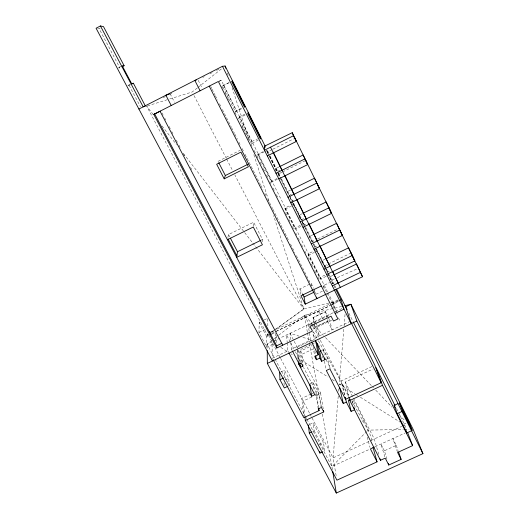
<?xml version="1.0" encoding="UTF-8"?>
<svg xmlns="http://www.w3.org/2000/svg" width="519" height="519" viewBox="0 0 519 519"><rect width="100%" height="100%" fill="white"/><g stroke="black" fill="none" stroke-linecap="round" stroke-linejoin="round"><path stroke-width="0.39" stroke-dasharray="2.6 1.95" d="M262.478 241.757L262.51 239.493L253.629 222.216L228.503 234.556L227.718 238.292M272.923 344.24L266.779 347.159L258.968 332.413L259.195 322.357L261.336 321.326M253.343 226.213L253.629 222.216M277.38 179.302L271.573 182.175L257.898 154.973L257.949 154.253L263.749 151.36M338.239 396.12L333.101 457.901L336.383 476.98M338.641 391.3L338.842 388.893M343.799 329.247L339.244 384.015L354.912 393.83M344.065 326.036L345.135 313.204M258.319 140.013L251.456 143.627L251.799 141.518L239.395 116.846L245.163 114.07M251.456 143.627L238.721 118.313L239.395 116.846M229.346 82.482L222.456 86.057L235.477 111.942L236.262 110.612L242.029 107.809M332.426 469.65L331.907 466.529L366.343 431.821M366.907 431.257L368.036 430.115L403.458 429.492M197.226 87.996L192.16 91.993L169.038 99.181M197.862 87.497L222.58 68.015M271.671 340.678L267.188 344.155L267.22 348.165M274.227 338.693L278.067 335.715M278.709 335.222L304.303 315.37L341.593 306.502M153.137 114.452L146.689 106.129L267.583 335.384L268.881 334.444M272.118 332.089L274.058 330.674M274.707 330.201L303.855 309L330.285 302.687M267.077 335.203L268.394 334.262M271.022 332.394L274.96 329.584M275.615 329.117L303.855 309L273.61 215.664M97.643 28.539L99.22 28.856L100.641 28.11M235.477 111.942L241.75 108.685M118.63 67.632L120.778 66.523M238.721 118.313L245.649 114.712M128.024 85.376L130.165 84.273M127.927 85.635L130.561 84.694M163.238 97.663L165.399 96.56M169.713 94.354L171.873 93.251M202.806 77.422L204.246 76.689M210.007 73.743L212.161 72.641M216.481 70.428L220.075 68.592M219.07 81.36L221.23 80.25L327.807 292.294M222.456 86.057L228.795 82.819M218.038 161.344L240.2 150.244M257.898 154.973L263.963 151.95M264.638 151.613L266.662 150.601L269.173 155.622M272.19 149.55L267.207 152.035L267.266 154.325M272.897 149.193L293.533 138.897M279.073 166.917L275.531 168.675L275.816 171.568M277.879 171.296L279.877 170.31M281.862 172.276L278.229 174.079L278.495 176.356M282.589 171.919L305.107 160.754M271.573 182.175L271.528 181.254L277.289 178.4M290.666 189.954L287.046 191.738L287.292 193.185M289.109 195.429L292.418 193.801M291.198 201.262L294.5 199.64M300.962 226.394L295.22 229.197L285.126 209.118L284.97 207.996L290.698 205.187M291.412 204.83L293.559 203.779L303.836 224.993L301.682 220.679M285.126 209.118L293.78 204.869L293.559 203.779M302.441 213.575L298.84 215.333L299.807 219.706M301.286 219.79L305.23 217.863M261.076 240.187L262.51 239.493M295.22 229.197L294.993 227.932L300.689 225.149M301.403 224.798L303.544 223.76M303.33 225.499L306.612 223.897M313.009 234.77L309.428 236.515L309.791 237.942M311.536 241.919L317.031 239.272M317.745 238.928L339.199 228.503M314.216 247.271L318.134 245.37M326.01 276.4L320.333 279.131L308.364 255.335L308.039 253.882L313.703 251.138M314.41 250.794L316.538 249.769L325.141 266.987M308.364 255.335L314.073 252.571M314.786 252.228L316.927 251.19L316.538 249.769M325.16 259.15L321.598 260.869L322.215 263.029M351.181 252.961L324.161 265.994L324.589 267.473M323.441 267.343L327.995 265.151M326.827 272.319L330.48 270.561M320.333 279.131L319.918 277.509L325.549 274.804M300.735 294.241L299.904 288.849L311.218 283.406L313.632 288.168M326.717 276.063L328.845 275.038M333.263 275.167L329.623 276.919L330.467 279.722M324.077 288.655L323.285 285.625L329.701 282.55M331.725 283.932L336.098 281.836M315.941 294.254L322.338 291.191M264.197 319.957L267.765 318.244L267.849 325.874M258.968 332.413L265.138 329.468M271.061 331.881L273.863 330.545M333.626 303.868L333.159 302.24L337.979 299.937M328.871 304.419L275.959 329.546M331.771 303.038L333.159 302.24M333.711 308.299L332.491 303.926L338.167 301.215M271.807 333.367L274.629 332.024M276.037 331.349L329.98 305.607M330.707 305.263L338.479 301.552M276.095 331.459L330.032 305.723M330.765 305.373L333.678 303.985L328.17 293.014M266.779 347.159L266.708 336.597L270.983 334.56M271.697 334.223L275.258 332.523M314.014 322.753L313.041 317.596L325.452 311.679L313.106 317.712L314.073 322.876M273.416 341.184L334.761 311.977M335.488 311.627L342.761 308.169M309.694 324.699L330.687 314.702M315.948 323.285L317.375 326.068L319.334 335.942L314.845 327.178L327.781 321.177L325.452 311.679M328.255 317.427L329.669 320.223L314.91 327.301L314.216 323.609M312.866 329.13L331.667 320.191M287.215 342.903L287.844 350.889L272.365 358.227L271.956 341.885L267.188 344.155L274.759 358.467M292.191 350.572L291.457 349.177L310.641 340.075L308.111 324.667L310.265 328.864M350.422 321.216L314.222 338.382L313.132 332.251M296.874 347.38L315.293 338.648L312.062 332.355M299.781 361.652L298.477 350.461L311.218 344.428M311.925 344.091L314.754 342.748M301.13 362.184L300.676 351L312.12 345.583M302.707 363.002L302.305 354.127L313.736 348.723M321.761 350.416L323.142 349.761L327.729 358.707L329.701 368.049M281.013 371.876L284.457 370.255L288.72 378.332L289.265 385.623L284.905 377.371L284.457 370.255M326.354 359.349L327.729 358.707M285.281 379.953L288.72 378.332M309.837 383.645L312.912 382.205L319.295 394.453L321.417 407.428M311.115 394.005L301.74 398.391L303.673 416.069M311.835 393.668L314.001 392.656M314.722 392.319L316.162 391.637L303.524 367.413M344.428 394.712L341.139 380.933L371.896 366.544M311.854 396.983L303.141 401.057L304.809 415.823M315.487 395.29L320.567 392.909L298.477 350.461M339.173 384.884L341.937 383.593L348.677 396.737M348.846 396.665L345.193 382.068L373.193 368.983M318.231 408.907L316.233 395.887L319.295 394.453M309.694 424.38L313.074 422.81L323.48 442.545L324.758 450.862L323.389 451.498M352.764 404.548L355.372 403.334L364.066 420.332L370.495 435.558L372.162 441.461M312.749 431.386L314.131 430.751L313.074 422.81M251.799 141.518L257.573 138.858M362.113 421.233L364.066 420.332M318.776 444.718L323.48 442.545M403.568 424.25L406.169 423.05M368.886 441.468L333.101 457.901L309.882 413.844M371.079 440.462L401.816 426.346M402.543 426.015L404.716 425.016L398.624 412.826M306.93 419.294L331.907 466.529L369.956 449.097M375.075 446.749L405.073 433.008M386.927 459.036L384.397 450.79L396.315 445.341L392.915 438.613L397.619 452.464M332.497 283.685L331.453 280.26L334.392 278.95M337.331 277.646L357.169 268.829M221.23 80.25L219.245 81.094L220.335 83.261M147.461 105.889L168.266 99.421M331.064 302.499L338.057 300.825M118.579 67.976L119.889 67.918L99.22 28.856M404.262 429.473L409.095 429.388M290.582 339.647L289.998 333.295L299.1 336.156M302.895 337.35L313.398 340.646M280.766 347.399L288.22 352.07M290.932 353.763L292.288 354.613M297.037 357.585L327.989 376.969M332.102 379.545L335.527 381.692M355.593 394.258L357.643 395.536M360.368 397.249L399.941 422.025M307.352 332.076L304.303 315.37L312.114 323.551M312.672 324.135L323.279 335.235M325.51 337.577L373.498 387.829M375.73 390.165L391.916 407.11M399.169 414.707L405.307 421.136M353.076 400.409L355.372 403.334M162.058 125.968L176.434 144.529M183.376 153.488L252.292 242.444M252.792 243.087L303.855 309L234.835 174.903M304.303 315.37L309.811 325.283M313.353 331.66L318.069 340.159M318.465 340.866L349.151 396.12M351.908 401.077L368.036 430.115M259.195 322.357L266.708 336.597M314.131 430.751L324.758 450.862M275.135 359.18L305.036 415.719M305.419 416.433L306.554 418.58M129.153 85.421L140.448 106.765M280.247 357.617L267.564 333.555L267.583 335.384M280.623 358.337L309.512 413.137M228.503 234.556L230.001 237.417M287.844 350.889L288.59 352.304M162.038 112.954L163.161 115.101M164.666 117.962L165.788 120.116M169.168 126.558L170.29 128.712M171.795 131.573L172.918 133.72M176.298 140.169L177.427 142.316M178.925 145.184L180.048 147.331M183.428 153.78L184.556 155.927M190.557 167.384L191.686 169.538M258.987 297.971L259.74 299.398M290.251 341.963L286.579 334.917L287.15 342.105M290.621 342.663L295.026 351.116M295.395 351.817L300.553 361.711M315.163 393.85L316.233 395.887M170.141 93.809L174.514 102.23M300.676 351L302.305 354.127M289.998 333.295L297.238 347.211L297.504 349.585M194.015 95.6L226.297 158.321M226.667 159.041L232.609 170.576M310.641 340.075L311.368 341.483M318.355 344.616L319.464 346.77M326.101 359.699L330.525 368.321M322.169 356.203L323.227 358.259M299.904 288.849L302.33 293.598M313.041 317.596L315.591 322.584M345.193 382.068L353.108 397.554M353.471 398.268L374.283 438.99L379.136 455.727M312.963 325.919L311.497 323.058L312.451 328.417M313.327 326.633L319.931 339.523M320.294 340.237L341.139 380.933M198.219 80.335L202.176 88.113M384.397 450.79L380.978 444.089L385.014 457.375M313.976 288.849L315.792 293.585M325.426 311.835L327.898 316.726M210.662 86.381L211.758 88.548M212.128 89.274L215.061 95.061M215.424 95.781L217.623 100.122M219.453 103.735L220.919 106.629M222.385 109.522L231.176 126.883M231.539 127.603L234.471 133.389M234.835 134.116L237.404 139.176M238.863 142.07L240.329 144.963M242.165 148.577L243.625 151.47M245.091 154.364L260.48 184.745M260.843 185.465L263.042 189.805M264.872 193.418L266.338 196.312M267.804 199.205L269.27 202.099M269.633 202.825L272.566 208.612M272.929 209.332L280.623 224.519M280.987 225.246L289.051 241.153M290.51 244.047L294.909 252.727M296.375 255.62L311.757 286.001L311.218 283.406M314.196 290.815L315.591 293.566M327.697 321.222L332.089 329.889L329.669 320.223M319.282 312.191L322.85 319.204M223.592 85.408L236.262 110.612M257.949 154.253L271.528 181.254M284.97 207.996L294.993 227.932M308.039 253.882L319.918 277.509M333.672 305.328L337.921 313.781M323.285 285.625L326.827 292.664M327.178 293.371L332.491 303.926M338.498 317.894L339.951 320.787M221.795 86.154L222.885 88.327M225.071 92.667L227.257 97.008M227.62 97.734L229.437 101.348M234.899 112.201L236.359 115.095M241.815 125.948L242.911 128.115M243.275 128.842L246.188 134.629M247.641 137.522L249.464 141.136M250.924 144.029L252.013 146.202M254.2 150.542L255.29 152.716M256.749 155.609L258.566 159.223M260.025 162.116L261.842 165.736M263.302 168.63L265.118 172.243M266.578 175.143L267.668 177.31M269.854 181.65L270.944 183.823M273.13 188.163L274.22 190.33M276.406 194.67L277.866 197.564M285.508 212.758L286.968 215.651M288.785 219.271L290.244 222.164M292.431 226.505L293.52 228.678M295.707 233.018L296.797 235.185M298.256 238.078L299.346 240.252M301.533 244.592L302.622 246.759M304.809 251.099L305.899 253.272M308.085 257.612L309.175 259.785M311.361 264.126L312.451 266.292M314.637 270.633L315.734 272.806M317.913 277.146L319.01 279.319M348.904 313.268L352.868 321.203M396.477 408.518L398.268 412.105M267.434 150.737L269.601 155.077M269.964 155.804L278.281 172.457M278.645 173.184L281.175 178.251M281.538 178.977L313.729 243.417M314.092 244.144L316.266 248.491M316.622 249.211L326.393 268.764M326.756 269.484L328.923 273.831M329.286 274.557L334.346 284.691M334.71 285.418L336.156 288.311M267.006 150.627L268.427 153.475M269.848 156.323L278.035 172.704M278.392 173.417L280.169 176.973M325.504 267.707L328.008 272.728M269.53 156.342L277.775 172.846M278.132 173.56L280.286 177.868M280.993 179.289L289.518 196.338M289.874 197.051L301.325 219.959M304.543 226.407L312.328 241.984M312.685 242.691L314.806 246.94M315.156 247.647L324.875 267.09M325.231 267.81L327.398 272.144M327.761 272.871L331.453 280.26M266.519 150.666L269.017 155.655M269.38 156.381L279.644 176.914M279.994 177.621L288.713 195.066M290.063 197.771L292.521 202.689M292.872 203.39L301.143 219.933M302.194 222.041L304.724 227.101M305.088 227.828L312.023 241.705M313.444 244.546L315.571 248.802M315.922 249.516L325.523 268.725M325.867 269.406L327.917 273.507M328.255 274.188L331.712 281.097M331.842 281.525L335.365 288.577M404.716 425.016L406.416 429.427M396.315 445.341L398.086 450.518M227.361 72.958L228.113 75.268M232.11 87.614L249.36 140.837M253.862 154.727L269.361 202.553M333.217 302.35L336.014 312.211M367.199 437.076L370.021 447.436M352.278 400.876L353.231 404.593M341.937 383.593L344.707 395.16M323.142 349.761L324.213 355.061M324.44 361.107L325.997 368.931M314.151 323.493L314.845 327.178M307.501 332.874L309.24 342.417M309.389 343.215L321.014 406.864M322.318 414.019L331.907 466.529M314.845 350.649L315.623 355.184M313.087 346.737L314.598 355.716M320.567 392.909L323.227 408.745M316.162 391.637L318.614 407.421M312.912 382.205L314.203 390.826M297.595 350.377L298.756 360.666M297.056 348.976L298.211 359.343M290.874 342.819L291.457 349.177M284.036 382.801L284.211 385.734M276.257 335.443L276.588 343.409M275.284 333.321L275.563 340.535"/><path stroke-width="0.78" d="M264.476 146.222L264.45 150.218L293.436 135.744L292.255 132.682L264.476 146.222L265.099 147.474M230.378 238.137L237.481 251.721L236.67 257.359L262.432 244.78L253.291 227.017L227.419 239.713M224.189 178.847L248.393 166.787L240.946 152.106L216.663 164.257L224.189 178.847L225.343 175.526L248.153 164.16M122.004 66.821L124.125 65.725L103.489 26.618L100.427 25.95L96.073 28.227L272.436 361.003M131.962 83.974L133.37 83.248L145.398 106.038L143.179 106.862L100.427 25.95M138.904 109.048L222.463 66.296L225.11 66.017L265.261 146.39M153.773 114.407L218.337 81.477L337.927 318.945L333.516 321.04L331.077 316.214L309.96 326.263L312.425 331.064L276.776 348.002L153.773 114.407L160.215 111.157M267.304 155.914L296.252 141.492L294.954 138.19M279.78 166.567L303.167 154.954L307.592 164.633L278.794 178.893M275.985 173.268L304.815 158.97M291.393 189.597L314.546 178.179L319.399 188.734L290.763 202.812M287.987 197.259L316.661 183.142M303.161 213.218L326.192 201.943L331.485 213.393L303.012 227.283M237.481 251.721L260.363 240.537M300.274 221.814L328.787 207.885M313.723 234.419L336.636 223.274L342.319 235.509L313.995 249.237M311.29 243.839L339.653 230.073M325.874 258.806L348.658 247.803L354.782 260.934L326.62 274.48M323.96 269.16L352.154 255.575M333.989 274.817L356.572 263.963L362.528 276.744L305.25 304.16L300.968 295.785L321.339 286.008M305.25 304.16L304.056 296.991L313.943 292.249M332.303 285.833L360.381 272.371M338.875 300.877L341.002 299.859L335.715 289.284M335.131 313.392L343.98 309.181L341.002 299.859M276.776 348.002L276.685 345.797L281.927 343.306M222.463 66.296L351.227 323.661L345.667 306.781L350.915 304.283L413.118 429.317L422.927 453.645L336.299 493.05L267.343 363.417L356.838 321.002L350.915 304.283L344.7 305.762M321.073 350.74L319.698 351.389L321.566 361.289L325.128 359.609L324.823 358.091M302.778 364.617L302.849 366.226L301.143 362.872L299.119 363.832L292.554 351.266M315.571 340.192L318.231 354.808L314.728 356.462L316.408 359.719L319.905 358.065L317.167 343.299M288.96 353.011L311.595 396.237L314.793 394.745L298.749 364.124L299.126 363.942L298.938 362.249M300.43 367.251L302.849 366.226M300.806 367.076L300.443 367.361L299.963 363.255M287.857 386.285L284.341 387.94L279.968 379.7L283.497 378.04M318.737 408.213L319.101 410.581L303.849 417.678L273.124 359.661M345.258 397.476L346.368 402.102L343.319 403.523L326.308 370.495L329.863 368.827L345.524 399.306L381.18 382.711L374.828 365.175L353.225 321.923M350.37 399.267L348.379 400.194L351.136 411.379L354.568 409.789L353.997 407.558M373.005 447.333L377.066 461.845L336.935 480.159L305.328 420.481L323.759 411.911L323.493 410.328M398.598 451.997L401.129 459.399L388.77 465.03L385.241 458.115L380.459 460.295L349.812 400.499L382.484 385.312L376.061 367.64L395.043 405.65M322.701 451.815L319.951 453.081L309.298 432.989L311.368 432.029M402.614 411.191L412.209 430.459L408.771 421.856L399.383 402.991L402.614 411.191L397.262 413.662L394.155 405.404L398.073 403.594M407.473 422.453L408.771 421.856M374.342 447.086L370.43 448.922L377.066 461.845M397.178 413.5L406.883 432.904L411.541 430.764M407.545 432.372L412.637 445.607L397.619 452.464L401.129 459.399M169.434 94.049L165.885 95.243L171.225 105.506M196.344 80.03L194.833 80.432L200.107 90.773M133.37 83.248L131.586 83.54L122.212 65.777L124.125 65.725M269.724 331.68L271.21 334.496M154.688 113.972L276.685 345.797M319.101 410.581L318.231 408.907L321.417 407.428L323.759 411.911M228.081 238.993L236.891 255.809M160.04 111.209L282.719 345.18M299.126 363.942L300.819 367.186M311.724 342.183L318.231 354.808M319.905 358.065L321.566 361.289M218.771 162.758L225.343 175.526M315.318 340.503L325.128 359.609M346.368 402.102L351.136 411.379M302.674 294.273L304.056 296.991M209.215 86.128L316.888 298.587L316.571 297.147M350.422 321.216L381.18 382.711M382.484 385.312L412.637 445.607M285.002 175.61L293.988 194.307M296.829 199.361L306.242 218.901M308.935 223.65L317.232 240.959M319.788 245.448L329.863 266.318M332.64 271.268L338.18 283.011M270.516 147.188L340.347 287.364M356.838 321.002L422.927 453.645M347.107 309.668L336.52 289.038M394.155 405.404L395.244 407.584M292.255 132.682L362.528 276.744M293.436 135.744L296.252 141.492M351.181 252.961L354.782 260.934M339.199 228.503L342.319 235.509M328.787 207.243L331.485 213.393M317.18 183.551L319.399 188.734M305.834 160.397L307.592 164.633M405.78 430.017L406.883 432.904M225.11 66.017L225.862 68.326M388.309 463.532L388.77 465.03M380.018 458.777L380.459 460.295M349.04 397.431L349.812 400.499M345.161 397.775L345.524 399.306M339.588 387.258L343.319 403.523M315.753 355.937L316.408 359.719M332.685 471.213L336.299 493.05M282.018 170.271L273.286 152.093L273.364 152.897M319.736 451.556L319.951 453.081M309.947 384.43L311.595 396.237M308.344 425.009L309.298 432.989M304.893 416.601L305.328 420.481M298.483 361.73L298.749 364.124M279.631 372.532L279.968 379.7M267.24 350.572L267.343 363.417M260.46 137.529L260.376 138.93L247.732 113.635L248.05 112.688L260.46 137.529M244.91 106.401L244.533 107.238L231.61 81.386L232.227 81.022L244.91 106.401"/></g></svg>
